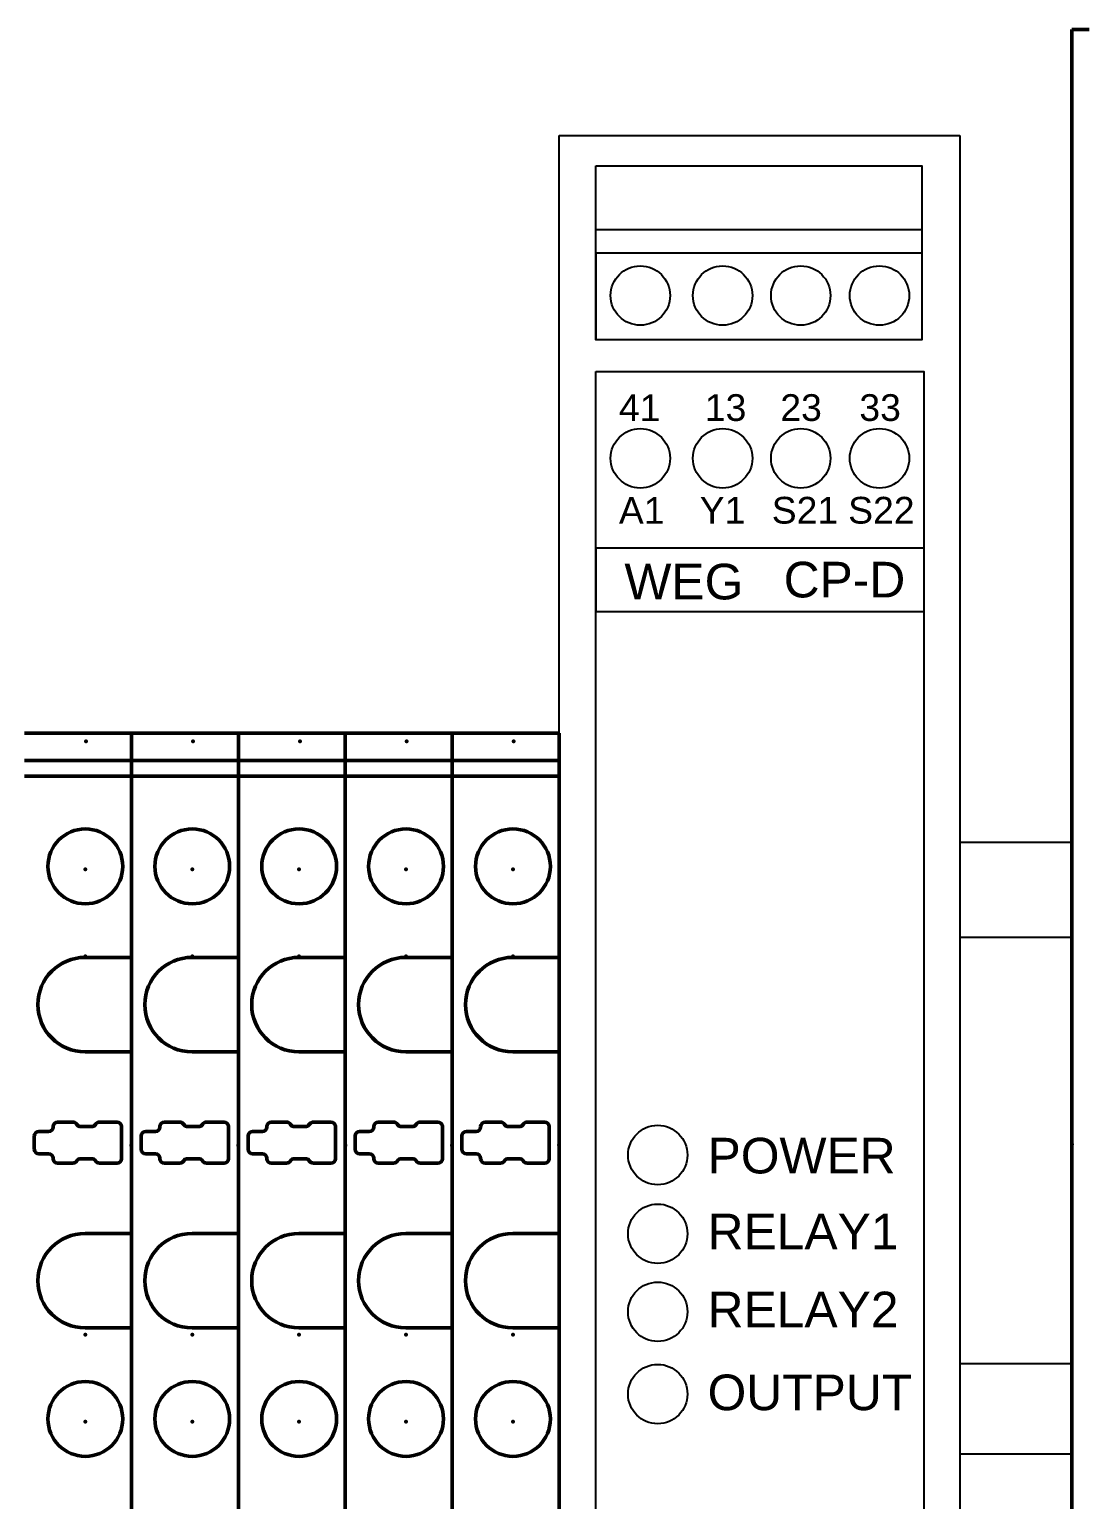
# Model space of a CAD drawing. Header units: millimetres. Extents: x -72 to 2978, y -1067 to 2817.
# Drawn here: x 558.5 to 617.5, y 153.9 to 236.4 of the extents above; entities that cross this region are included whole.
import ezdxf

# ---------------------------------------------------------------- set-up
doc = ezdxf.new("R2010")
doc.units = ezdxf.units.MM
doc.layers.add('2d ConnectionPoints', color=7, linetype='Continuous', lineweight=50)
doc.layers.add('AM_0', color=7, linetype='Continuous', lineweight=50)
doc.styles.get("Standard").update_dxf_attribs({"font": 'arial.ttf'})

# ---------------------------------------------------------------- blocks, each defined once
blk = doc.blocks.new('5_1469470000_PART4_0_in_1469470000_0')
at = {"layer": 'AM_0'}
for p, q in [((0, 125), (0, 0)), ((0.974, 125), (0, 125))]:
    blk.add_line(p, q, dxfattribs=at)

msp = doc.modelspace()

# ---------------------------------------------------------------- linework, layer by layer
for p, q in [((588.23, 230.48), (610.73, 230.48)), ((588.23, 117.38), (588.23, 230.48)), ((610.73, 230.48), (610.73, 117.38)), ((590.297, 223.88), (590.297, 225.203)), ((590.297, 225.203), (608.597, 225.203)), ((590.297, 223.88), (608.597, 223.88)), ((590.297, 223.88), (590.297, 218.995)), ((590.293, 207.328), (608.712, 207.328)), ((590.297, 207.328), (590.297, 203.745)), ((590.293, 203.745), (608.712, 203.745)), ((588.23, 196.53), (588.23, 190.53)), ((610.73, 196.53), (610.73, 190.53)), ((588.23, 167.53), (588.23, 161.53))]:
    msp.add_line(p, q)
at = {"color": 6, "linetype": 'ByBlock'}
for p, q in [((610.73, 190.805), (617.013, 190.805)), ((610.73, 185.465), (617.013, 185.465)), ((610.73, 161.53), (617.013, 161.53)), ((610.73, 156.465), (617.013, 156.465))]:
    msp.add_line(p, q, dxfattribs=at)
for points in [[(590.297, 228.765), (608.597, 228.765), (608.597, 218.995), (590.297, 218.995)], [(590.297, 217.219), (608.703, 217.219), (608.703, 129.825), (590.297, 129.825)]]:
    msp.add_lwpolyline(points, close=True)
for centre in [(592.792, 221.487), (597.411, 221.487), (601.794, 221.487), (606.212, 221.487), (592.792, 212.35), (597.411, 212.35), (601.794, 212.35), (606.212, 212.35), (593.767, 173.236), (593.767, 168.818), (593.767, 164.436), (593.767, 159.816)]:
    msp.add_circle(centre, 1.667)
at = {"layer": '2d ConnectionPoints'}
for p in [(561.683, 196.464), (561.683, 196.464), (567.683, 196.464), (567.683, 196.464), (573.683, 196.464), (573.683, 196.464), (579.683, 196.464), (579.683, 196.464), (585.683, 196.464), (585.683, 196.464), (561.643, 189.281), (561.643, 189.281), (567.643, 189.281), (567.643, 189.281), (573.643, 189.281), (573.643, 189.281), (579.643, 189.281), (579.643, 189.281), (585.643, 189.281), (585.643, 189.281), (561.643, 184.391), (567.643, 184.391), (573.643, 184.391), (579.643, 184.391), (585.643, 184.391), (564.23, 173.795), (564.23, 173.795), (564.23, 173.77), (564.23, 173.77), (570.23, 173.795), (570.23, 173.795), (570.23, 173.77), (570.23, 173.77), (576.23, 173.795), (576.23, 173.795), (576.23, 173.77), (576.23, 173.77), (582.23, 173.795), (582.23, 173.795), (582.23, 173.77), (582.23, 173.77), (588.23, 173.795), (588.23, 173.795), (617.013, 173.83), (561.643, 163.149), (567.643, 163.149), (573.643, 163.149), (579.643, 163.149), (585.643, 163.149), (561.643, 158.259), (561.643, 158.259), (567.643, 158.259), (567.643, 158.259), (573.643, 158.259), (573.643, 158.259), (579.643, 158.259), (579.643, 158.259), (585.643, 158.259), (585.643, 158.259)]:
    msp.add_point(p, dxfattribs=at)
at = {"layer": 'AM_0'}
for p, q in [((564.23, 196.921), (558.23, 196.921)), ((564.23, 196.921), (564.23, 150.938)), ((570.23, 196.921), (564.23, 196.921)), ((564.23, 196.921), (564.23, 150.938)), ((570.23, 196.921), (570.23, 150.938)), ((576.23, 196.921), (570.23, 196.921)), ((570.23, 196.921), (570.23, 150.938)), ((576.23, 196.921), (576.23, 150.938)), ((582.23, 196.921), (576.23, 196.921)), ((576.23, 196.921), (576.23, 150.938)), ((582.23, 196.921), (582.23, 150.938)), ((588.23, 196.921), (582.23, 196.921)), ((582.23, 196.921), (582.23, 150.938)), ((588.23, 196.921), (588.23, 150.938)), ((564.23, 195.384), (558.23, 195.384)), ((570.23, 195.384), (564.23, 195.384)), ((576.23, 195.384), (570.23, 195.384)), ((582.23, 195.384), (576.23, 195.384)), ((588.23, 195.384), (582.23, 195.384)), ((564.23, 194.502), (558.23, 194.502)), ((570.23, 194.502), (564.23, 194.502)), ((576.23, 194.502), (570.23, 194.502)), ((582.23, 194.502), (576.23, 194.502)), ((588.23, 194.502), (582.23, 194.502)), ((564.23, 184.33), (561.63, 184.33)), ((570.23, 184.33), (567.63, 184.33)), ((576.23, 184.33), (573.63, 184.33)), ((582.23, 184.33), (579.63, 184.33)), ((588.23, 184.33), (585.63, 184.33)), ((564.23, 179.03), (561.63, 179.03)), ((570.23, 179.03), (567.63, 179.03)), ((576.23, 179.03), (573.63, 179.03)), ((582.23, 179.03), (579.63, 179.03)), ((588.23, 179.03), (585.63, 179.03)), ((560.947, 175.08), (560.08, 175.08)), ((563.43, 175.08), (562.43, 175.08)), ((566.947, 175.08), (566.08, 175.08)), ((569.43, 175.08), (568.43, 175.08)), ((572.947, 175.08), (572.08, 175.08)), ((575.43, 175.08), (574.43, 175.08)), ((578.947, 175.08), (578.08, 175.08)), ((581.43, 175.08), (580.43, 175.08)), ((584.947, 175.08), (584.08, 175.08)), ((587.43, 175.08), (586.43, 175.08)), ((558.78, 173.555), (558.78, 174.305)), ((559.58, 174.555), (559.03, 174.555)), ((559.83, 174.83), (559.83, 174.805)), ((561.997, 174.83), (561.38, 174.83)), ((563.68, 173.03), (563.68, 174.83)), ((564.78, 173.555), (564.78, 174.305)), ((565.58, 174.555), (565.03, 174.555)), ((565.83, 174.83), (565.83, 174.805)), ((567.997, 174.83), (567.38, 174.83)), ((569.68, 173.03), (569.68, 174.83)), ((570.78, 173.555), (570.78, 174.305)), ((571.58, 174.555), (571.03, 174.555)), ((571.83, 174.83), (571.83, 174.805)), ((573.997, 174.83), (573.38, 174.83)), ((575.68, 173.03), (575.68, 174.83)), ((576.78, 173.555), (576.78, 174.305)), ((577.58, 174.555), (577.03, 174.555)), ((577.83, 174.83), (577.83, 174.805)), ((579.997, 174.83), (579.38, 174.83)), ((581.68, 173.03), (581.68, 174.83)), ((582.78, 173.555), (582.78, 174.305)), ((583.58, 174.555), (583.03, 174.555)), ((583.83, 174.83), (583.83, 174.805)), ((585.997, 174.83), (585.38, 174.83)), ((587.68, 173.03), (587.68, 174.83)), ((559.58, 173.305), (559.03, 173.305)), ((559.83, 173.03), (559.83, 173.055)), ((560.947, 172.78), (560.08, 172.78)), ((561.997, 173.03), (561.38, 173.03)), ((563.43, 172.78), (562.43, 172.78)), ((565.58, 173.305), (565.03, 173.305)), ((565.83, 173.03), (565.83, 173.055)), ((566.947, 172.78), (566.08, 172.78)), ((567.997, 173.03), (567.38, 173.03)), ((569.43, 172.78), (568.43, 172.78)), ((571.58, 173.305), (571.03, 173.305)), ((571.83, 173.03), (571.83, 173.055)), ((572.947, 172.78), (572.08, 172.78)), ((573.997, 173.03), (573.38, 173.03)), ((575.43, 172.78), (574.43, 172.78)), ((577.58, 173.305), (577.03, 173.305)), ((577.83, 173.03), (577.83, 173.055)), ((578.947, 172.78), (578.08, 172.78)), ((579.997, 173.03), (579.38, 173.03)), ((581.43, 172.78), (580.43, 172.78)), ((583.58, 173.305), (583.03, 173.305)), ((583.83, 173.03), (583.83, 173.055)), ((584.947, 172.78), (584.08, 172.78)), ((585.997, 173.03), (585.38, 173.03)), ((587.43, 172.78), (586.43, 172.78)), ((564.23, 168.83), (561.63, 168.83)), ((570.23, 168.83), (567.63, 168.83)), ((576.23, 168.83), (573.63, 168.83)), ((582.23, 168.83), (579.63, 168.83)), ((588.23, 168.83), (585.63, 168.83)), ((564.23, 163.53), (561.63, 163.53)), ((570.23, 163.53), (567.63, 163.53)), ((576.23, 163.53), (573.63, 163.53)), ((582.23, 163.53), (579.63, 163.53)), ((588.23, 163.53), (585.63, 163.53))]:
    msp.add_line(p, q, dxfattribs=at)
for centre in [(561.643, 189.441), (567.643, 189.441), (573.643, 189.441), (579.643, 189.441), (585.643, 189.441), (561.643, 158.419), (567.643, 158.419), (573.643, 158.419), (579.643, 158.419), (585.643, 158.419)]:
    msp.add_circle(centre, 2.1, dxfattribs=at)
for centre, radius, start, end in [((561.63, 181.68), 2.65, 90, 270), ((567.63, 181.68), 2.65, 90, 270), ((573.63, 181.68), 2.65, 90, 270), ((579.63, 181.68), 2.65, 90, 270), ((585.63, 181.68), 2.65, 90, 270), ((560.08, 174.83), 0.25, 90, 180), ((560.947, 174.83), 0.25, 30, 90), ((562.43, 174.83), 0.25, 90, 150), ((563.43, 174.83), 0.25, 0, 90), ((566.08, 174.83), 0.25, 90, 180), ((566.947, 174.83), 0.25, 30, 90), ((568.43, 174.83), 0.25, 90, 150), ((569.43, 174.83), 0.25, 0, 90), ((572.08, 174.83), 0.25, 90, 180), ((572.947, 174.83), 0.25, 30, 90), ((574.43, 174.83), 0.25, 90, 150), ((575.43, 174.83), 0.25, 0, 90), ((578.08, 174.83), 0.25, 90, 180), ((578.947, 174.83), 0.25, 30, 90), ((580.43, 174.83), 0.25, 90, 150), ((581.43, 174.83), 0.25, 0, 90), ((584.08, 174.83), 0.25, 90, 180), ((584.947, 174.83), 0.25, 30, 90), ((586.43, 174.83), 0.25, 90, 150), ((587.43, 174.83), 0.25, 0, 90), ((559.03, 174.305), 0.25, 90, 180), ((559.58, 174.805), 0.25, 270, 0), ((561.38, 175.08), 0.25, 210, 270), ((561.997, 175.08), 0.25, 270, 330), ((565.03, 174.305), 0.25, 90, 180), ((565.58, 174.805), 0.25, 270, 0), ((567.38, 175.08), 0.25, 210, 270), ((567.997, 175.08), 0.25, 270, 330), ((571.03, 174.305), 0.25, 90, 180), ((571.58, 174.805), 0.25, 270, 0), ((573.38, 175.08), 0.25, 210, 270), ((573.997, 175.08), 0.25, 270, 330), ((577.03, 174.305), 0.25, 90, 180), ((577.58, 174.805), 0.25, 270, 0), ((579.38, 175.08), 0.25, 210, 270), ((579.997, 175.08), 0.25, 270, 330), ((583.03, 174.305), 0.25, 90, 180), ((583.58, 174.805), 0.25, 270, 0), ((585.38, 175.08), 0.25, 210, 270), ((585.997, 175.08), 0.25, 270, 330), ((559.03, 173.555), 0.25, 180, 270), ((565.03, 173.555), 0.25, 180, 270), ((571.03, 173.555), 0.25, 180, 270), ((577.03, 173.555), 0.25, 180, 270), ((583.03, 173.555), 0.25, 180, 270), ((559.58, 173.055), 0.25, 360, 90), ((560.08, 173.03), 0.25, 180, 270), ((560.947, 173.03), 0.25, 270, 330), ((561.38, 172.78), 0.25, 90, 150), ((561.997, 172.78), 0.25, 30, 90), ((562.43, 173.03), 0.25, 210, 270), ((563.43, 173.03), 0.25, 270, 360), ((565.58, 173.055), 0.25, 360, 90), ((566.08, 173.03), 0.25, 180, 270), ((566.947, 173.03), 0.25, 270, 330), ((567.38, 172.78), 0.25, 90, 150), ((567.997, 172.78), 0.25, 30, 90), ((568.43, 173.03), 0.25, 210, 270), ((569.43, 173.03), 0.25, 270, 360), ((571.58, 173.055), 0.25, 360, 90), ((572.08, 173.03), 0.25, 180, 270), ((572.947, 173.03), 0.25, 270, 330), ((573.38, 172.78), 0.25, 90, 150), ((573.997, 172.78), 0.25, 30, 90), ((574.43, 173.03), 0.25, 210, 270), ((575.43, 173.03), 0.25, 270, 360), ((577.58, 173.055), 0.25, 360, 90), ((578.08, 173.03), 0.25, 180, 270), ((578.947, 173.03), 0.25, 270, 330), ((579.38, 172.78), 0.25, 90, 150), ((579.997, 172.78), 0.25, 30, 90), ((580.43, 173.03), 0.25, 210, 270), ((581.43, 173.03), 0.25, 270, 360), ((583.58, 173.055), 0.25, 360, 90), ((584.08, 173.03), 0.25, 180, 270), ((584.947, 173.03), 0.25, 270, 330), ((585.38, 172.78), 0.25, 90, 150), ((585.997, 172.78), 0.25, 30, 90), ((586.43, 173.03), 0.25, 210, 270), ((587.43, 173.03), 0.25, 270, 360), ((561.63, 166.18), 2.65, 90, 270), ((567.63, 166.18), 2.65, 90, 270), ((573.63, 166.18), 2.65, 90, 270), ((579.63, 166.18), 2.65, 90, 270), ((585.63, 166.18), 2.65, 90, 270)]:
    msp.add_arc(centre, radius, start, end, dxfattribs=at)

# ---------------------------------------------------------------- block references
msp.add_blockref('5_1469470000_PART4_0_in_1469470000_0', (617.013, 111.43))

# ---------------------------------------------------------------- texts
at = {"attachment_point": 1}
for s, width, heights, insert, char_height in [('41', 2.25483, [0], (591.588, 215.936), 1.5), ('13', 2.25483, [0], (596.411, 215.949), 1.5), ('23', 2.25483, [0], (600.648, 215.949), 1.5), ('33', 2.25483, [0], (605.084, 215.949), 1.5), ('A1', 2.25483, [0], (591.588, 210.172), 1.5), ('Y1', 2.25483, [0], (596.123, 210.186), 1.5), ('S21', 2.25483, [0], (600.166, 210.186), 1.5), ('S22', 2.25483, [0], (604.455, 210.186), 1.5), ('WEG', 2.25483, [2.585], (591.899, 206.429), 2), ('CP-D', 2.25483, [2.585], (600.834, 206.54), 2), ('POWER', 3.85893, [0], (596.566, 174.202), 2), ('RELAY1', 3.85893, [0], (596.566, 169.943), 2), ('RELAY2', 3.85893, [0], (596.566, 165.564), 2), ('OUTPUT', 3.85893, [0], (596.566, 160.91), 2)]:
    msp.add_mtext_dynamic_manual_height_columns(s, width=width, gutter_width=12.5, heights=heights, dxfattribs=dict(at, insert=insert, char_height=char_height))

doc.saveas('drawing.dxf')
